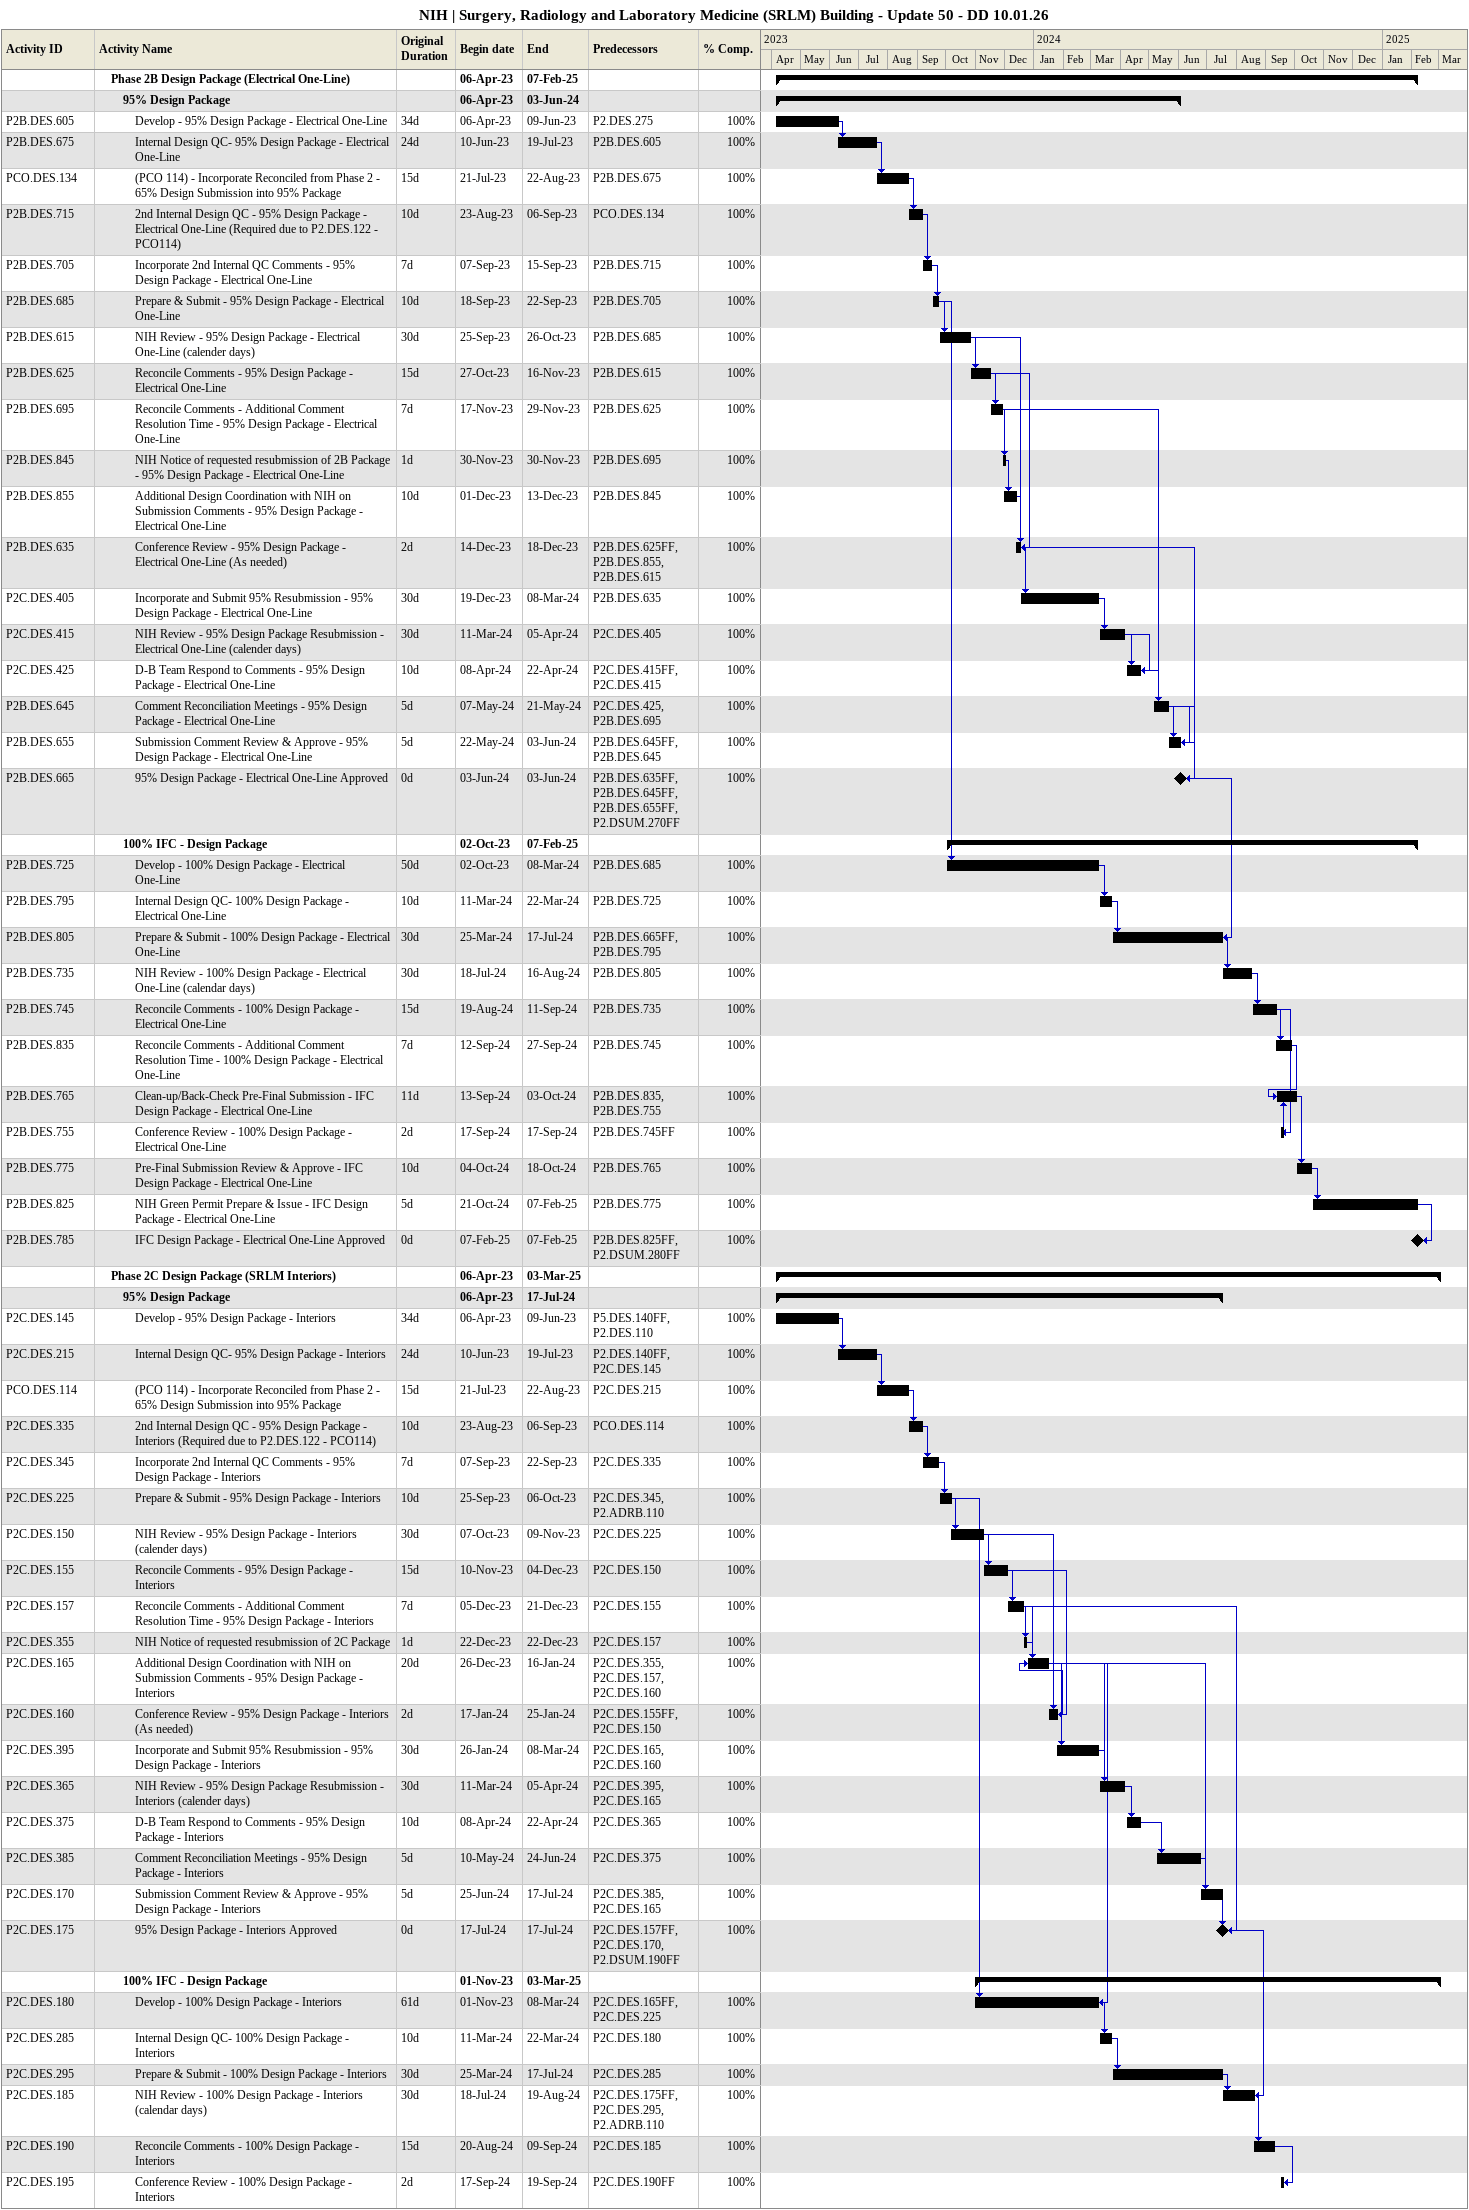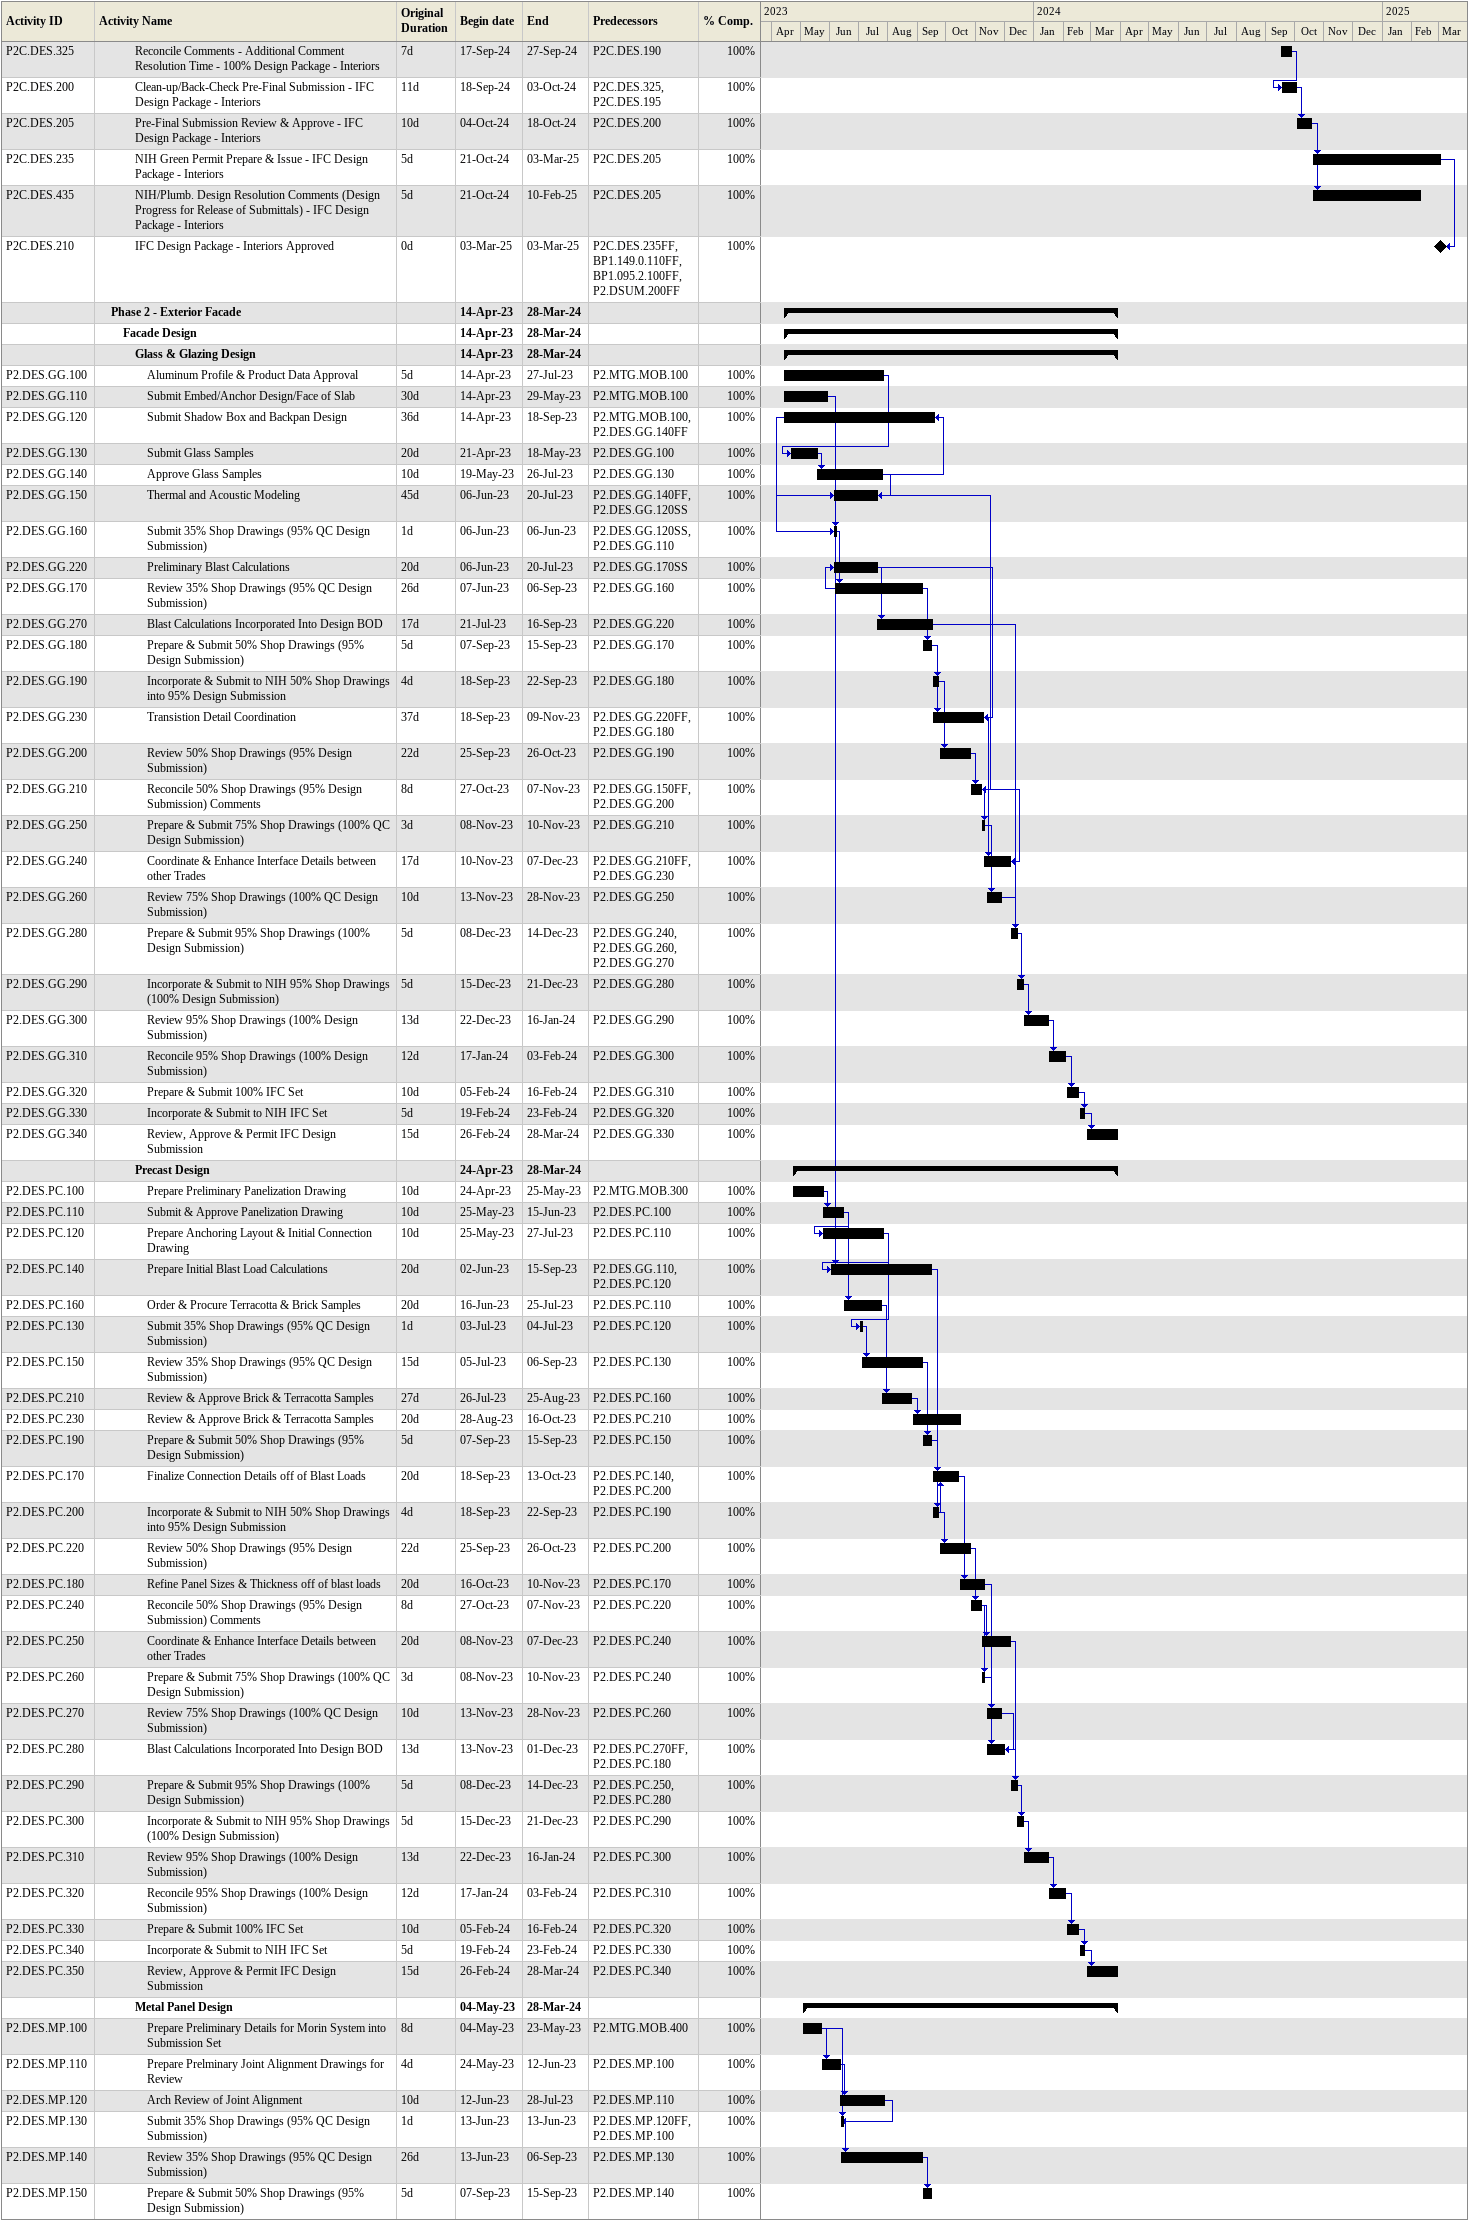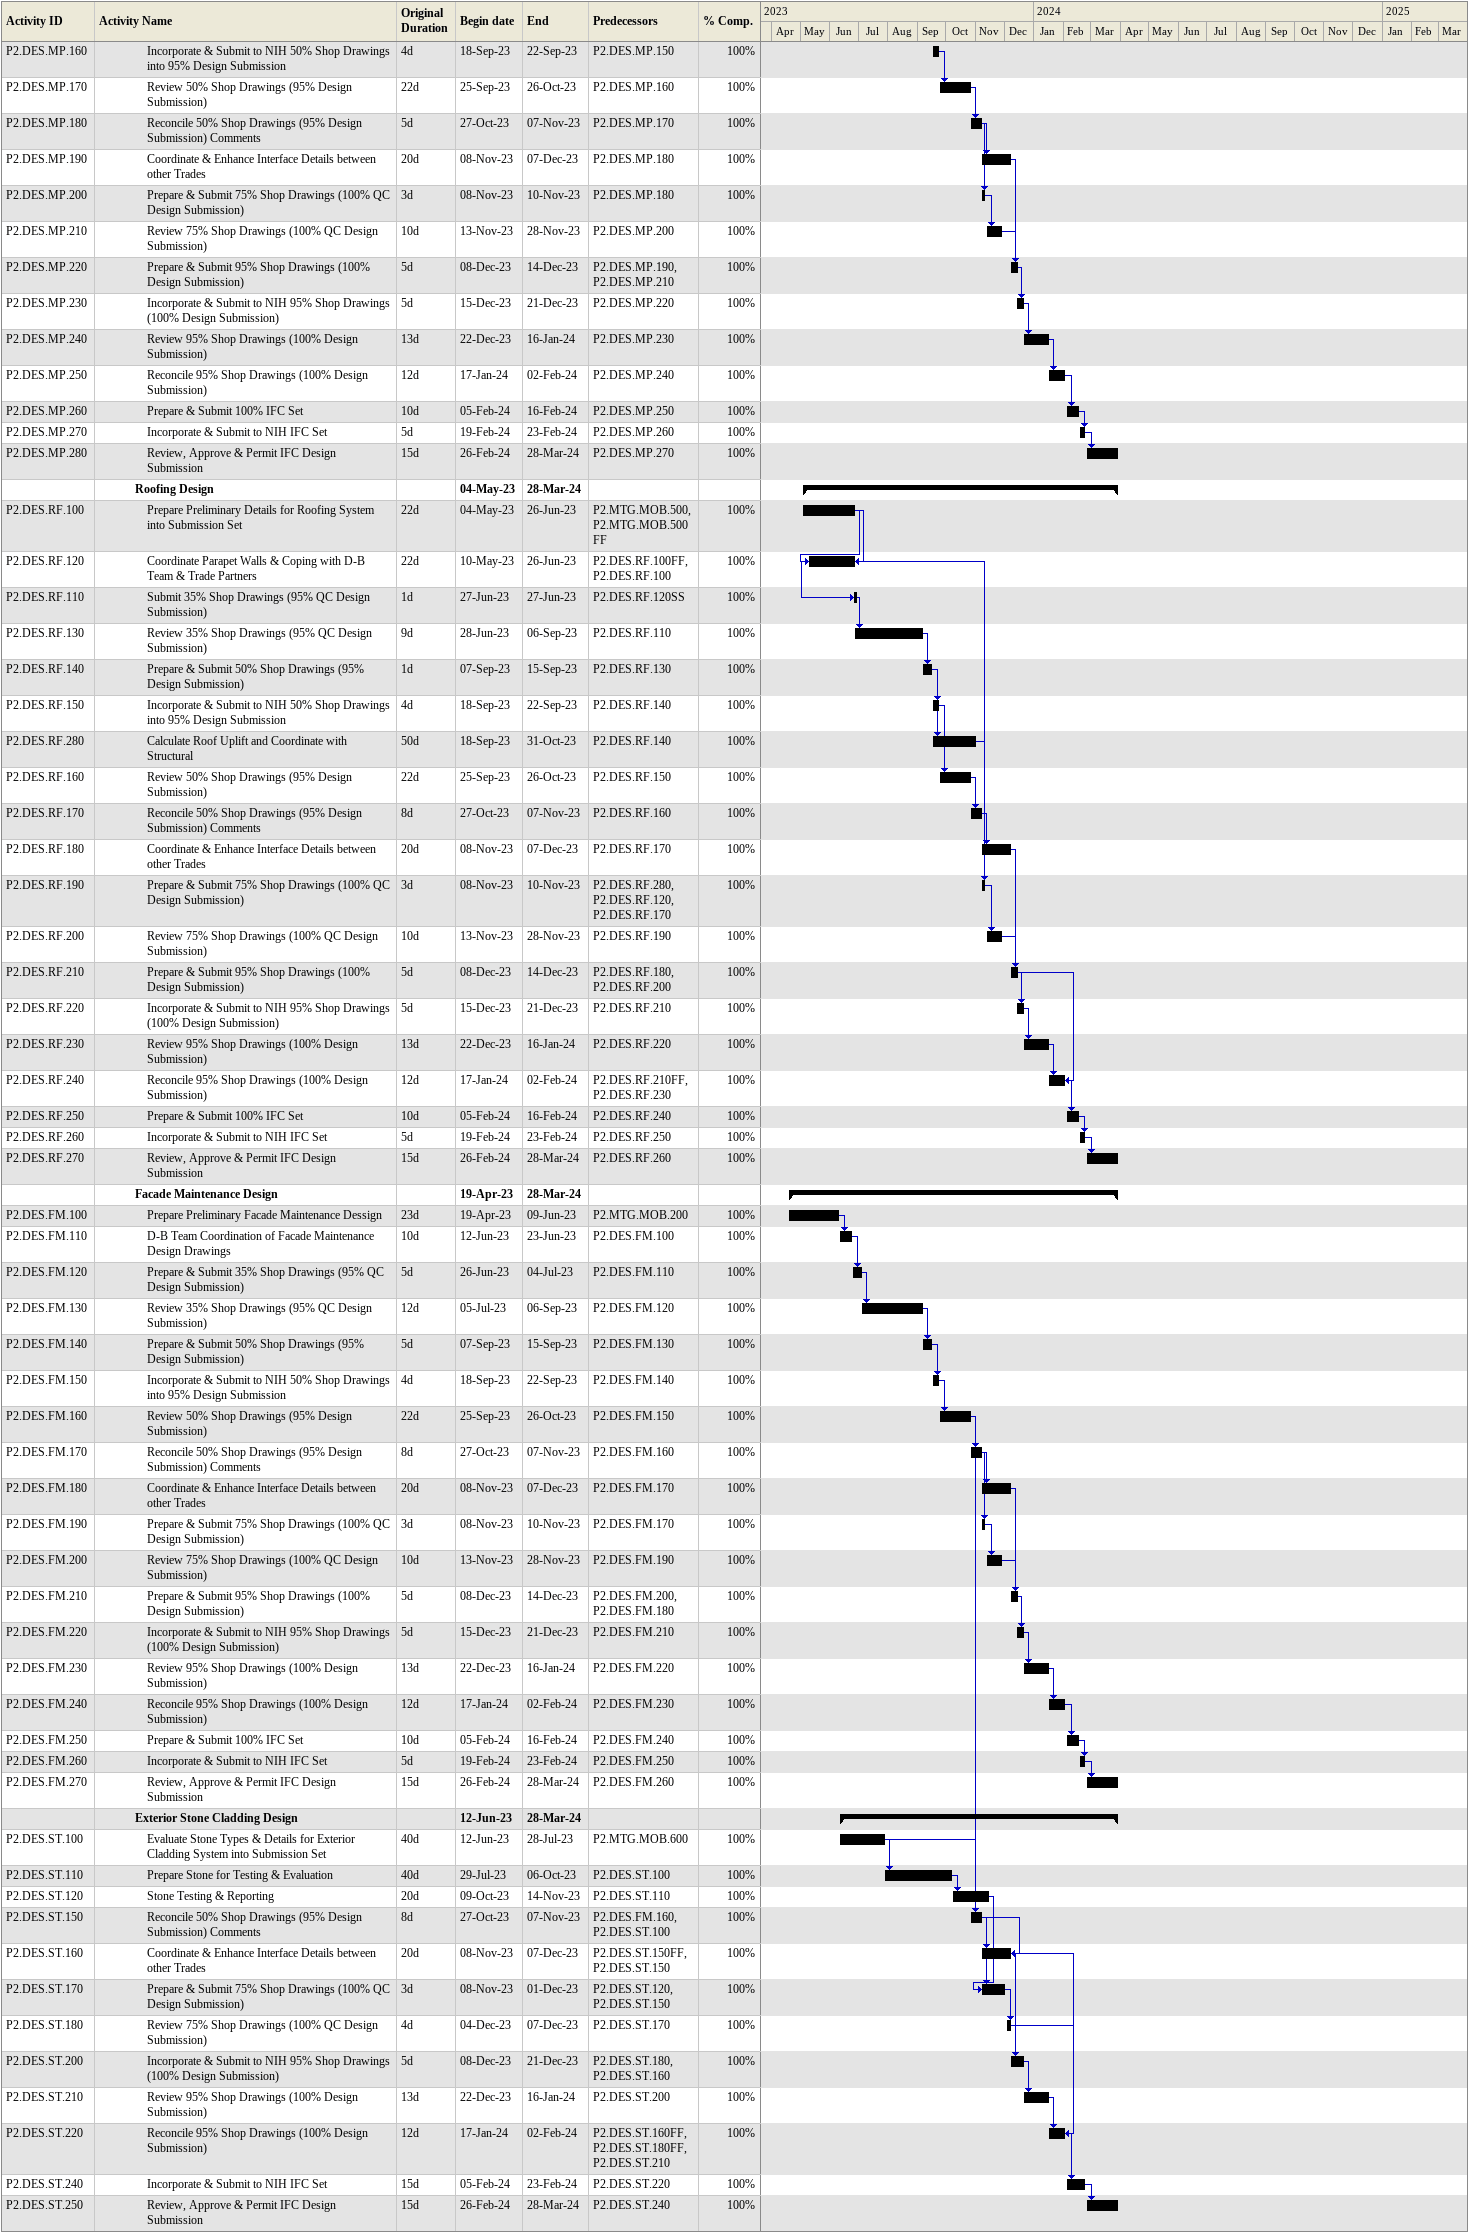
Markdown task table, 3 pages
NIH | Surgery, Radiology and Laboratory Medicine (SRLM) Building - Update 50 - DD 10.01.26

| ID | Level | Task | Original duration | Start | Finish | Predecessors | % complete |
|---|---|---|---|---|---|---|---|
|  | 2 | **Phase 2B Design Package (Electrical One-Line)** |  | 2023-04-06 | 2025-02-07 |  |  |
|  | 3 | **95% Design Package** |  | 2023-04-06 | 2024-06-03 |  |  |
| P2B.DES.605 | 4 | Develop - 95% Design Package - Electrical One-Line | 34d | 2023-04-06 | 2023-06-09 | P2.DES.275 | 100 |
| P2B.DES.675 | 4 | Internal Design QC- 95% Design Package - Electrical One-Line | 24d | 2023-06-10 | 2023-07-19 | P2B.DES.605 | 100 |
| PCO.DES.134 | 4 | (PCO 114) - Incorporate Reconciled from Phase 2 - 65% Design Submission into 95% Package | 15d | 2023-07-21 | 2023-08-22 | P2B.DES.675 | 100 |
| P2B.DES.715 | 4 | 2nd Internal Design QC - 95% Design Package - Electrical One-Line (Required due to P2.DES.122 - PCO114) | 10d | 2023-08-23 | 2023-09-06 | PCO.DES.134 | 100 |
| P2B.DES.705 | 4 | Incorporate 2nd Internal QC Comments - 95% Design Package - Electrical One-Line | 7d | 2023-09-07 | 2023-09-15 | P2B.DES.715 | 100 |
| P2B.DES.685 | 4 | Prepare & Submit - 95% Design Package - Electrical One-Line | 10d | 2023-09-18 | 2023-09-22 | P2B.DES.705 | 100 |
| P2B.DES.615 | 4 | NIH Review - 95% Design Package - Electrical One-Line (calender days) | 30d | 2023-09-25 | 2023-10-26 | P2B.DES.685 | 100 |
| P2B.DES.625 | 4 | Reconcile Comments - 95% Design Package - Electrical One-Line | 15d | 2023-10-27 | 2023-11-16 | P2B.DES.615 | 100 |
| P2B.DES.695 | 4 | Reconcile Comments - Additional Comment Resolution Time - 95% Design Package - Electrical One-Line | 7d | 2023-11-17 | 2023-11-29 | P2B.DES.625 | 100 |
| P2B.DES.845 | 4 | NIH Notice of requested resubmission of 2B Package - 95% Design Package - Electrical One-Line | 1d | 2023-11-30 | 2023-11-30 | P2B.DES.695 | 100 |
| P2B.DES.855 | 4 | Additional Design Coordination with NIH on Submission Comments - 95% Design Package - Electrical One-Line | 10d | 2023-12-01 | 2023-12-13 | P2B.DES.845 | 100 |
| P2B.DES.635 | 4 | Conference Review - 95% Design Package - Electrical One-Line (As needed) | 2d | 2023-12-14 | 2023-12-18 | P2B.DES.625FF, P2B.DES.855, P2B.DES.615 | 100 |
| P2C.DES.405 | 4 | Incorporate and Submit 95% Resubmission - 95% Design Package - Electrical One-Line | 30d | 2023-12-19 | 2024-03-08 | P2B.DES.635 | 100 |
| P2C.DES.415 | 4 | NIH Review - 95% Design Package Resubmission - Electrical One-Line (calender days) | 30d | 2024-03-11 | 2024-04-05 | P2C.DES.405 | 100 |
| P2C.DES.425 | 4 | D-B Team Respond to Comments - 95% Design Package - Electrical One-Line | 10d | 2024-04-08 | 2024-04-22 | P2C.DES.415FF, P2C.DES.415 | 100 |
| P2B.DES.645 | 4 | Comment Reconciliation Meetings - 95% Design Package - Electrical One-Line | 5d | 2024-05-07 | 2024-05-21 | P2C.DES.425, P2B.DES.695 | 100 |
| P2B.DES.655 | 4 | Submission Comment Review & Approve - 95% Design Package - Electrical One-Line | 5d | 2024-05-22 | 2024-06-03 | P2B.DES.645FF, P2B.DES.645 | 100 |
| P2B.DES.665 | 4 | 95% Design Package - Electrical One-Line Approved | 0d | 2024-06-03 | 2024-06-03 | P2B.DES.635FF, P2B.DES.645FF, P2B.DES.655FF, P2.DSUM.270FF | 100 |
|  | 3 | **100% IFC - Design Package** |  | 2023-10-02 | 2025-02-07 |  |  |
| P2B.DES.725 | 4 | Develop - 100% Design Package - Electrical One-Line | 50d | 2023-10-02 | 2024-03-08 | P2B.DES.685 | 100 |
| P2B.DES.795 | 4 | Internal Design QC- 100% Design Package - Electrical One-Line | 10d | 2024-03-11 | 2024-03-22 | P2B.DES.725 | 100 |
| P2B.DES.805 | 4 | Prepare & Submit - 100% Design Package - Electrical One-Line | 30d | 2024-03-25 | 2024-07-17 | P2B.DES.665FF, P2B.DES.795 | 100 |
| P2B.DES.735 | 4 | NIH Review - 100% Design Package - Electrical One-Line (calendar days) | 30d | 2024-07-18 | 2024-08-16 | P2B.DES.805 | 100 |
| P2B.DES.745 | 4 | Reconcile Comments - 100% Design Package - Electrical One-Line | 15d | 2024-08-19 | 2024-09-11 | P2B.DES.735 | 100 |
| P2B.DES.835 | 4 | Reconcile Comments - Additional Comment Resolution Time - 100% Design Package - Electrical One-Line | 7d | 2024-09-12 | 2024-09-27 | P2B.DES.745 | 100 |
| P2B.DES.765 | 4 | Clean-up/Back-Check Pre-Final Submission - IFC Design Package - Electrical One-Line | 11d | 2024-09-13 | 2024-10-03 | P2B.DES.835, P2B.DES.755 | 100 |
| P2B.DES.755 | 4 | Conference Review - 100% Design Package - Electrical One-Line | 2d | 2024-09-17 | 2024-09-17 | P2B.DES.745FF | 100 |
| P2B.DES.775 | 4 | Pre-Final Submission Review & Approve - IFC Design Package - Electrical One-Line | 10d | 2024-10-04 | 2024-10-18 | P2B.DES.765 | 100 |
| P2B.DES.825 | 4 | NIH Green Permit Prepare & Issue - IFC Design Package - Electrical One-Line | 5d | 2024-10-21 | 2025-02-07 | P2B.DES.775 | 100 |
| P2B.DES.785 | 4 | IFC Design Package - Electrical One-Line Approved | 0d | 2025-02-07 | 2025-02-07 | P2B.DES.825FF, P2.DSUM.280FF | 100 |
|  | 2 | **Phase 2C Design Package (SRLM Interiors)** |  | 2023-04-06 | 2025-03-03 |  |  |
|  | 3 | **95% Design Package** |  | 2023-04-06 | 2024-07-17 |  |  |
| P2C.DES.145 | 4 | Develop - 95% Design Package - Interiors | 34d | 2023-04-06 | 2023-06-09 | P5.DES.140FF, P2.DES.110 | 100 |
| P2C.DES.215 | 4 | Internal Design QC- 95% Design Package - Interiors | 24d | 2023-06-10 | 2023-07-19 | P2.DES.140FF, P2C.DES.145 | 100 |
| PCO.DES.114 | 4 | (PCO 114) - Incorporate Reconciled from Phase 2 - 65% Design Submission into 95% Package | 15d | 2023-07-21 | 2023-08-22 | P2C.DES.215 | 100 |
| P2C.DES.335 | 4 | 2nd Internal Design QC - 95% Design Package - Interiors (Required due to P2.DES.122 - PCO114) | 10d | 2023-08-23 | 2023-09-06 | PCO.DES.114 | 100 |
| P2C.DES.345 | 4 | Incorporate 2nd Internal QC Comments - 95% Design Package - Interiors | 7d | 2023-09-07 | 2023-09-22 | P2C.DES.335 | 100 |
| P2C.DES.225 | 4 | Prepare & Submit - 95% Design Package - Interiors | 10d | 2023-09-25 | 2023-10-06 | P2C.DES.345, P2.ADRB.110 | 100 |
| P2C.DES.150 | 4 | NIH Review - 95% Design Package - Interiors (calender days) | 30d | 2023-10-07 | 2023-11-09 | P2C.DES.225 | 100 |
| P2C.DES.155 | 4 | Reconcile Comments - 95% Design Package - Interiors | 15d | 2023-11-10 | 2023-12-04 | P2C.DES.150 | 100 |
| P2C.DES.157 | 4 | Reconcile Comments - Additional Comment Resolution Time - 95% Design Package - Interiors | 7d | 2023-12-05 | 2023-12-21 | P2C.DES.155 | 100 |
| P2C.DES.355 | 4 | NIH Notice of requested resubmission of 2C Package | 1d | 2023-12-22 | 2023-12-22 | P2C.DES.157 | 100 |
| P2C.DES.165 | 4 | Additional Design Coordination with NIH on Submission Comments - 95% Design Package - Interiors | 20d | 2023-12-26 | 2024-01-16 | P2C.DES.355, P2C.DES.157, P2C.DES.160 | 100 |
| P2C.DES.160 | 4 | Conference Review - 95% Design Package - Interiors (As needed) | 2d | 2024-01-17 | 2024-01-25 | P2C.DES.155FF, P2C.DES.150 | 100 |
| P2C.DES.395 | 4 | Incorporate and Submit 95% Resubmission - 95% Design Package - Interiors | 30d | 2024-01-26 | 2024-03-08 | P2C.DES.165, P2C.DES.160 | 100 |
| P2C.DES.365 | 4 | NIH Review - 95% Design Package Resubmission - Interiors (calender days) | 30d | 2024-03-11 | 2024-04-05 | P2C.DES.395, P2C.DES.165 | 100 |
| P2C.DES.375 | 4 | D-B Team Respond to Comments - 95% Design Package - Interiors | 10d | 2024-04-08 | 2024-04-22 | P2C.DES.365 | 100 |
| P2C.DES.385 | 4 | Comment Reconciliation Meetings - 95% Design Package - Interiors | 5d | 2024-05-10 | 2024-06-24 | P2C.DES.375 | 100 |
| P2C.DES.170 | 4 | Submission Comment Review & Approve - 95% Design Package - Interiors | 5d | 2024-06-25 | 2024-07-17 | P2C.DES.385, P2C.DES.165 | 100 |
| P2C.DES.175 | 4 | 95% Design Package - Interiors Approved | 0d | 2024-07-17 | 2024-07-17 | P2C.DES.157FF, P2C.DES.170, P2.DSUM.190FF | 100 |
|  | 3 | **100% IFC - Design Package** |  | 2023-11-01 | 2025-03-03 |  |  |
| P2C.DES.180 | 4 | Develop - 100% Design Package - Interiors | 61d | 2023-11-01 | 2024-03-08 | P2C.DES.165FF, P2C.DES.225 | 100 |
| P2C.DES.285 | 4 | Internal Design QC- 100% Design Package - Interiors | 10d | 2024-03-11 | 2024-03-22 | P2C.DES.180 | 100 |
| P2C.DES.295 | 4 | Prepare & Submit - 100% Design Package - Interiors | 30d | 2024-03-25 | 2024-07-17 | P2C.DES.285 | 100 |
| P2C.DES.185 | 4 | NIH Review - 100% Design Package - Interiors (calendar days) | 30d | 2024-07-18 | 2024-08-19 | P2C.DES.175FF, P2C.DES.295, P2.ADRB.110 | 100 |
| P2C.DES.190 | 4 | Reconcile Comments - 100% Design Package - Interiors | 15d | 2024-08-20 | 2024-09-09 | P2C.DES.185 | 100 |
| P2C.DES.195 | 4 | Conference Review - 100% Design Package - Interiors | 2d | 2024-09-17 | 2024-09-19 | P2C.DES.190FF | 100 |
| P2C.DES.325 | 4 | Reconcile Comments - Additional Comment Resolution Time - 100% Design Package - Interiors | 7d | 2024-09-17 | 2024-09-27 | P2C.DES.190 | 100 |
| P2C.DES.200 | 4 | Clean-up/Back-Check Pre-Final Submission - IFC Design Package - Interiors | 11d | 2024-09-18 | 2024-10-03 | P2C.DES.325, P2C.DES.195 | 100 |
| P2C.DES.205 | 4 | Pre-Final Submission Review & Approve - IFC Design Package - Interiors | 10d | 2024-10-04 | 2024-10-18 | P2C.DES.200 | 100 |
| P2C.DES.235 | 4 | NIH Green Permit Prepare & Issue - IFC Design Package - Interiors | 5d | 2024-10-21 | 2025-03-03 | P2C.DES.205 | 100 |
| P2C.DES.435 | 4 | NIH/Plumb. Design Resolution Comments (Design Progress for Release of Submittals) - IFC Design Package - Interiors | 5d | 2024-10-21 | 2025-02-10 | P2C.DES.205 | 100 |
| P2C.DES.210 | 4 | IFC Design Package - Interiors Approved | 0d | 2025-03-03 | 2025-03-03 | P2C.DES.235FF, BP1.149.0.110FF, BP1.095.2.100FF, P2.DSUM.200FF | 100 |
|  | 2 | **Phase 2 - Exterior Facade** |  | 2023-04-14 | 2024-03-28 |  |  |
|  | 3 | **Facade Design** |  | 2023-04-14 | 2024-03-28 |  |  |
|  | 4 | **Glass & Glazing Design** |  | 2023-04-14 | 2024-03-28 |  |  |
| P2.DES.GG.100 | 5 | Aluminum Profile & Product Data Approval | 5d | 2023-04-14 | 2023-07-27 | P2.MTG.MOB.100 | 100 |
| P2.DES.GG.110 | 5 | Submit Embed/Anchor Design/Face of Slab | 30d | 2023-04-14 | 2023-05-29 | P2.MTG.MOB.100 | 100 |
| P2.DES.GG.120 | 5 | Submit Shadow Box and Backpan Design | 36d | 2023-04-14 | 2023-09-18 | P2.MTG.MOB.100, P2.DES.GG.140FF | 100 |
| P2.DES.GG.130 | 5 | Submit Glass Samples | 20d | 2023-04-21 | 2023-05-18 | P2.DES.GG.100 | 100 |
| P2.DES.GG.140 | 5 | Approve Glass Samples | 10d | 2023-05-19 | 2023-07-26 | P2.DES.GG.130 | 100 |
| P2.DES.GG.150 | 5 | Thermal and Acoustic Modeling | 45d | 2023-06-06 | 2023-07-20 | P2.DES.GG.140FF, P2.DES.GG.120SS | 100 |
| P2.DES.GG.160 | 5 | Submit 35% Shop Drawings (95% QC Design Submission) | 1d | 2023-06-06 | 2023-06-06 | P2.DES.GG.120SS, P2.DES.GG.110 | 100 |
| P2.DES.GG.220 | 5 | Preliminary Blast Calculations | 20d | 2023-06-06 | 2023-07-20 | P2.DES.GG.170SS | 100 |
| P2.DES.GG.170 | 5 | Review 35% Shop Drawings (95% QC Design Submission) | 26d | 2023-06-07 | 2023-09-06 | P2.DES.GG.160 | 100 |
| P2.DES.GG.270 | 5 | Blast Calculations Incorporated Into Design BOD | 17d | 2023-07-21 | 2023-09-16 | P2.DES.GG.220 | 100 |
| P2.DES.GG.180 | 5 | Prepare & Submit 50% Shop Drawings (95% Design Submission) | 5d | 2023-09-07 | 2023-09-15 | P2.DES.GG.170 | 100 |
| P2.DES.GG.190 | 5 | Incorporate & Submit to NIH 50% Shop Drawings into 95% Design Submission | 4d | 2023-09-18 | 2023-09-22 | P2.DES.GG.180 | 100 |
| P2.DES.GG.230 | 5 | Transistion Detail Coordination | 37d | 2023-09-18 | 2023-11-09 | P2.DES.GG.220FF, P2.DES.GG.180 | 100 |
| P2.DES.GG.200 | 5 | Review 50% Shop Drawings (95% Design Submission) | 22d | 2023-09-25 | 2023-10-26 | P2.DES.GG.190 | 100 |
| P2.DES.GG.210 | 5 | Reconcile 50% Shop Drawings (95% Design Submission) Comments | 8d | 2023-10-27 | 2023-11-07 | P2.DES.GG.150FF, P2.DES.GG.200 | 100 |
| P2.DES.GG.250 | 5 | Prepare & Submit 75% Shop Drawings (100% QC Design Submission) | 3d | 2023-11-08 | 2023-11-10 | P2.DES.GG.210 | 100 |
| P2.DES.GG.240 | 5 | Coordinate & Enhance Interface Details between other Trades | 17d | 2023-11-10 | 2023-12-07 | P2.DES.GG.210FF, P2.DES.GG.230 | 100 |
| P2.DES.GG.260 | 5 | Review 75% Shop Drawings (100% QC Design Submission) | 10d | 2023-11-13 | 2023-11-28 | P2.DES.GG.250 | 100 |
| P2.DES.GG.280 | 5 | Prepare & Submit 95% Shop Drawings (100% Design Submission) | 5d | 2023-12-08 | 2023-12-14 | P2.DES.GG.240, P2.DES.GG.260, P2.DES.GG.270 | 100 |
| P2.DES.GG.290 | 5 | Incorporate & Submit to NIH 95% Shop Drawings (100% Design Submission) | 5d | 2023-12-15 | 2023-12-21 | P2.DES.GG.280 | 100 |
| P2.DES.GG.300 | 5 | Review 95% Shop Drawings (100% Design Submission) | 13d | 2023-12-22 | 2024-01-16 | P2.DES.GG.290 | 100 |
| P2.DES.GG.310 | 5 | Reconcile 95% Shop Drawings (100% Design Submission) | 12d | 2024-01-17 | 2024-02-03 | P2.DES.GG.300 | 100 |
| P2.DES.GG.320 | 5 | Prepare & Submit 100% IFC Set | 10d | 2024-02-05 | 2024-02-16 | P2.DES.GG.310 | 100 |
| P2.DES.GG.330 | 5 | Incorporate & Submit to NIH IFC Set | 5d | 2024-02-19 | 2024-02-23 | P2.DES.GG.320 | 100 |
| P2.DES.GG.340 | 5 | Review, Approve & Permit IFC Design Submission | 15d | 2024-02-26 | 2024-03-28 | P2.DES.GG.330 | 100 |
|  | 4 | **Precast Design** |  | 2023-04-24 | 2024-03-28 |  |  |
| P2.DES.PC.100 | 5 | Prepare Preliminary Panelization Drawing | 10d | 2023-04-24 | 2023-05-25 | P2.MTG.MOB.300 | 100 |
| P2.DES.PC.110 | 5 | Submit & Approve Panelization Drawing | 10d | 2023-05-25 | 2023-06-15 | P2.DES.PC.100 | 100 |
| P2.DES.PC.120 | 5 | Prepare Anchoring Layout & Initial Connection Drawing | 10d | 2023-05-25 | 2023-07-27 | P2.DES.PC.110 | 100 |
| P2.DES.PC.140 | 5 | Prepare Initial Blast Load Calculations | 20d | 2023-06-02 | 2023-09-15 | P2.DES.GG.110, P2.DES.PC.120 | 100 |
| P2.DES.PC.160 | 5 | Order & Procure Terracotta & Brick Samples | 20d | 2023-06-16 | 2023-07-25 | P2.DES.PC.110 | 100 |
| P2.DES.PC.130 | 5 | Submit 35% Shop Drawings (95% QC Design Submission) | 1d | 2023-07-03 | 2023-07-04 | P2.DES.PC.120 | 100 |
| P2.DES.PC.150 | 5 | Review 35% Shop Drawings (95% QC Design Submission) | 15d | 2023-07-05 | 2023-09-06 | P2.DES.PC.130 | 100 |
| P2.DES.PC.210 | 5 | Review & Approve Brick & Terracotta Samples | 27d | 2023-07-26 | 2023-08-25 | P2.DES.PC.160 | 100 |
| P2.DES.PC.230 | 5 | Review & Approve Brick & Terracotta Samples | 20d | 2023-08-28 | 2023-10-16 | P2.DES.PC.210 | 100 |
| P2.DES.PC.190 | 5 | Prepare & Submit 50% Shop Drawings (95% Design Submission) | 5d | 2023-09-07 | 2023-09-15 | P2.DES.PC.150 | 100 |
| P2.DES.PC.170 | 5 | Finalize Connection Details off of Blast Loads | 20d | 2023-09-18 | 2023-10-13 | P2.DES.PC.140, P2.DES.PC.200 | 100 |
| P2.DES.PC.200 | 5 | Incorporate & Submit to NIH 50% Shop Drawings into 95% Design Submission | 4d | 2023-09-18 | 2023-09-22 | P2.DES.PC.190 | 100 |
| P2.DES.PC.220 | 5 | Review 50% Shop Drawings (95% Design Submission) | 22d | 2023-09-25 | 2023-10-26 | P2.DES.PC.200 | 100 |
| P2.DES.PC.180 | 5 | Refine Panel Sizes & Thickness off of blast loads | 20d | 2023-10-16 | 2023-11-10 | P2.DES.PC.170 | 100 |
| P2.DES.PC.240 | 5 | Reconcile 50% Shop Drawings (95% Design Submission) Comments | 8d | 2023-10-27 | 2023-11-07 | P2.DES.PC.220 | 100 |
| P2.DES.PC.250 | 5 | Coordinate & Enhance Interface Details between other Trades | 20d | 2023-11-08 | 2023-12-07 | P2.DES.PC.240 | 100 |
| P2.DES.PC.260 | 5 | Prepare & Submit 75% Shop Drawings (100% QC Design Submission) | 3d | 2023-11-08 | 2023-11-10 | P2.DES.PC.240 | 100 |
| P2.DES.PC.270 | 5 | Review 75% Shop Drawings (100% QC Design Submission) | 10d | 2023-11-13 | 2023-11-28 | P2.DES.PC.260 | 100 |
| P2.DES.PC.280 | 5 | Blast Calculations Incorporated Into Design BOD | 13d | 2023-11-13 | 2023-12-01 | P2.DES.PC.270FF, P2.DES.PC.180 | 100 |
| P2.DES.PC.290 | 5 | Prepare & Submit 95% Shop Drawings (100% Design Submission) | 5d | 2023-12-08 | 2023-12-14 | P2.DES.PC.250, P2.DES.PC.280 | 100 |
| P2.DES.PC.300 | 5 | Incorporate & Submit to NIH 95% Shop Drawings (100% Design Submission) | 5d | 2023-12-15 | 2023-12-21 | P2.DES.PC.290 | 100 |
| P2.DES.PC.310 | 5 | Review 95% Shop Drawings (100% Design Submission) | 13d | 2023-12-22 | 2024-01-16 | P2.DES.PC.300 | 100 |
| P2.DES.PC.320 | 5 | Reconcile 95% Shop Drawings (100% Design Submission) | 12d | 2024-01-17 | 2024-02-03 | P2.DES.PC.310 | 100 |
| P2.DES.PC.330 | 5 | Prepare & Submit 100% IFC Set | 10d | 2024-02-05 | 2024-02-16 | P2.DES.PC.320 | 100 |
| P2.DES.PC.340 | 5 | Incorporate & Submit to NIH IFC Set | 5d | 2024-02-19 | 2024-02-23 | P2.DES.PC.330 | 100 |
| P2.DES.PC.350 | 5 | Review, Approve & Permit IFC Design Submission | 15d | 2024-02-26 | 2024-03-28 | P2.DES.PC.340 | 100 |
|  | 4 | **Metal Panel Design** |  | 2023-05-04 | 2024-03-28 |  |  |
| P2.DES.MP.100 | 5 | Prepare Preliminary Details for Morin System into Submission Set | 8d | 2023-05-04 | 2023-05-23 | P2.MTG.MOB.400 | 100 |
| P2.DES.MP.110 | 5 | Prepare Prelminary Joint Alignment Drawings for Review | 4d | 2023-05-24 | 2023-06-12 | P2.DES.MP.100 | 100 |
| P2.DES.MP.120 | 5 | Arch Review of Joint Alignment | 10d | 2023-06-12 | 2023-07-28 | P2.DES.MP.110 | 100 |
| P2.DES.MP.130 | 5 | Submit 35% Shop Drawings (95% QC Design Submission) | 1d | 2023-06-13 | 2023-06-13 | P2.DES.MP.120FF, P2.DES.MP.100 | 100 |
| P2.DES.MP.140 | 5 | Review 35% Shop Drawings (95% QC Design Submission) | 26d | 2023-06-13 | 2023-09-06 | P2.DES.MP.130 | 100 |
| P2.DES.MP.150 | 5 | Prepare & Submit 50% Shop Drawings (95% Design Submission) | 5d | 2023-09-07 | 2023-09-15 | P2.DES.MP.140 | 100 |
| P2.DES.MP.160 | 5 | Incorporate & Submit to NIH 50% Shop Drawings into 95% Design Submission | 4d | 2023-09-18 | 2023-09-22 | P2.DES.MP.150 | 100 |
| P2.DES.MP.170 | 5 | Review 50% Shop Drawings (95% Design Submission) | 22d | 2023-09-25 | 2023-10-26 | P2.DES.MP.160 | 100 |
| P2.DES.MP.180 | 5 | Reconcile 50% Shop Drawings (95% Design Submission) Comments | 5d | 2023-10-27 | 2023-11-07 | P2.DES.MP.170 | 100 |
| P2.DES.MP.190 | 5 | Coordinate & Enhance Interface Details between other Trades | 20d | 2023-11-08 | 2023-12-07 | P2.DES.MP.180 | 100 |
| P2.DES.MP.200 | 5 | Prepare & Submit 75% Shop Drawings (100% QC Design Submission) | 3d | 2023-11-08 | 2023-11-10 | P2.DES.MP.180 | 100 |
| P2.DES.MP.210 | 5 | Review 75% Shop Drawings (100% QC Design Submission) | 10d | 2023-11-13 | 2023-11-28 | P2.DES.MP.200 | 100 |
| P2.DES.MP.220 | 5 | Prepare & Submit 95% Shop Drawings (100% Design Submission) | 5d | 2023-12-08 | 2023-12-14 | P2.DES.MP.190, P2.DES.MP.210 | 100 |
| P2.DES.MP.230 | 5 | Incorporate & Submit to NIH 95% Shop Drawings (100% Design Submission) | 5d | 2023-12-15 | 2023-12-21 | P2.DES.MP.220 | 100 |
| P2.DES.MP.240 | 5 | Review 95% Shop Drawings (100% Design Submission) | 13d | 2023-12-22 | 2024-01-16 | P2.DES.MP.230 | 100 |
| P2.DES.MP.250 | 5 | Reconcile 95% Shop Drawings (100% Design Submission) | 12d | 2024-01-17 | 2024-02-02 | P2.DES.MP.240 | 100 |
| P2.DES.MP.260 | 5 | Prepare & Submit 100% IFC Set | 10d | 2024-02-05 | 2024-02-16 | P2.DES.MP.250 | 100 |
| P2.DES.MP.270 | 5 | Incorporate & Submit to NIH IFC Set | 5d | 2024-02-19 | 2024-02-23 | P2.DES.MP.260 | 100 |
| P2.DES.MP.280 | 5 | Review, Approve & Permit IFC Design Submission | 15d | 2024-02-26 | 2024-03-28 | P2.DES.MP.270 | 100 |
|  | 4 | **Roofing Design** |  | 2023-05-04 | 2024-03-28 |  |  |
| P2.DES.RF.100 | 5 | Prepare Preliminary Details for Roofing System into Submission Set | 22d | 2023-05-04 | 2023-06-26 | P2.MTG.MOB.500, P2.MTG.MOB.500FF | 100 |
| P2.DES.RF.120 | 5 | Coordinate Parapet Walls & Coping with D-B Team & Trade Partners | 22d | 2023-05-10 | 2023-06-26 | P2.DES.RF.100FF, P2.DES.RF.100 | 100 |
| P2.DES.RF.110 | 5 | Submit 35% Shop Drawings (95% QC Design Submission) | 1d | 2023-06-27 | 2023-06-27 | P2.DES.RF.120SS | 100 |
| P2.DES.RF.130 | 5 | Review 35% Shop Drawings (95% QC Design Submission) | 9d | 2023-06-28 | 2023-09-06 | P2.DES.RF.110 | 100 |
| P2.DES.RF.140 | 5 | Prepare & Submit 50% Shop Drawings (95% Design Submission) | 1d | 2023-09-07 | 2023-09-15 | P2.DES.RF.130 | 100 |
| P2.DES.RF.150 | 5 | Incorporate & Submit to NIH 50% Shop Drawings into 95% Design Submission | 4d | 2023-09-18 | 2023-09-22 | P2.DES.RF.140 | 100 |
| P2.DES.RF.280 | 5 | Calculate Roof Uplift and Coordinate with Structural | 50d | 2023-09-18 | 2023-10-31 | P2.DES.RF.140 | 100 |
| P2.DES.RF.160 | 5 | Review 50% Shop Drawings (95% Design Submission) | 22d | 2023-09-25 | 2023-10-26 | P2.DES.RF.150 | 100 |
| P2.DES.RF.170 | 5 | Reconcile 50% Shop Drawings (95% Design Submission) Comments | 8d | 2023-10-27 | 2023-11-07 | P2.DES.RF.160 | 100 |
| P2.DES.RF.180 | 5 | Coordinate & Enhance Interface Details between other Trades | 20d | 2023-11-08 | 2023-12-07 | P2.DES.RF.170 | 100 |
| P2.DES.RF.190 | 5 | Prepare & Submit 75% Shop Drawings (100% QC Design Submission) | 3d | 2023-11-08 | 2023-11-10 | P2.DES.RF.280, P2.DES.RF.120, P2.DES.RF.170 | 100 |
| P2.DES.RF.200 | 5 | Review 75% Shop Drawings (100% QC Design Submission) | 10d | 2023-11-13 | 2023-11-28 | P2.DES.RF.190 | 100 |
| P2.DES.RF.210 | 5 | Prepare & Submit 95% Shop Drawings (100% Design Submission) | 5d | 2023-12-08 | 2023-12-14 | P2.DES.RF.180, P2.DES.RF.200 | 100 |
| P2.DES.RF.220 | 5 | Incorporate & Submit to NIH 95% Shop Drawings (100% Design Submission) | 5d | 2023-12-15 | 2023-12-21 | P2.DES.RF.210 | 100 |
| P2.DES.RF.230 | 5 | Review 95% Shop Drawings (100% Design Submission) | 13d | 2023-12-22 | 2024-01-16 | P2.DES.RF.220 | 100 |
| P2.DES.RF.240 | 5 | Reconcile 95% Shop Drawings (100% Design Submission) | 12d | 2024-01-17 | 2024-02-02 | P2.DES.RF.210FF, P2.DES.RF.230 | 100 |
| P2.DES.RF.250 | 5 | Prepare & Submit 100% IFC Set | 10d | 2024-02-05 | 2024-02-16 | P2.DES.RF.240 | 100 |
| P2.DES.RF.260 | 5 | Incorporate & Submit to NIH IFC Set | 5d | 2024-02-19 | 2024-02-23 | P2.DES.RF.250 | 100 |
| P2.DES.RF.270 | 5 | Review, Approve & Permit IFC Design Submission | 15d | 2024-02-26 | 2024-03-28 | P2.DES.RF.260 | 100 |
|  | 4 | **Facade Maintenance Design** |  | 2023-04-19 | 2024-03-28 |  |  |
| P2.DES.FM.100 | 5 | Prepare Preliminary Facade Maintenance Dessign | 23d | 2023-04-19 | 2023-06-09 | P2.MTG.MOB.200 | 100 |
| P2.DES.FM.110 | 5 | D-B Team Coordination of Facade Maintenance Design Drawings | 10d | 2023-06-12 | 2023-06-23 | P2.DES.FM.100 | 100 |
| P2.DES.FM.120 | 5 | Prepare & Submit 35% Shop Drawings (95% QC Design Submission) | 5d | 2023-06-26 | 2023-07-04 | P2.DES.FM.110 | 100 |
| P2.DES.FM.130 | 5 | Review 35% Shop Drawings (95% QC Design Submission) | 12d | 2023-07-05 | 2023-09-06 | P2.DES.FM.120 | 100 |
| P2.DES.FM.140 | 5 | Prepare & Submit 50% Shop Drawings (95% Design Submission) | 5d | 2023-09-07 | 2023-09-15 | P2.DES.FM.130 | 100 |
| P2.DES.FM.150 | 5 | Incorporate & Submit to NIH 50% Shop Drawings into 95% Design Submission | 4d | 2023-09-18 | 2023-09-22 | P2.DES.FM.140 | 100 |
| P2.DES.FM.160 | 5 | Review 50% Shop Drawings (95% Design Submission) | 22d | 2023-09-25 | 2023-10-26 | P2.DES.FM.150 | 100 |
| P2.DES.FM.170 | 5 | Reconcile 50% Shop Drawings (95% Design Submission) Comments | 8d | 2023-10-27 | 2023-11-07 | P2.DES.FM.160 | 100 |
| P2.DES.FM.180 | 5 | Coordinate & Enhance Interface Details between other Trades | 20d | 2023-11-08 | 2023-12-07 | P2.DES.FM.170 | 100 |
| P2.DES.FM.190 | 5 | Prepare & Submit 75% Shop Drawings (100% QC Design Submission) | 3d | 2023-11-08 | 2023-11-10 | P2.DES.FM.170 | 100 |
| P2.DES.FM.200 | 5 | Review 75% Shop Drawings (100% QC Design Submission) | 10d | 2023-11-13 | 2023-11-28 | P2.DES.FM.190 | 100 |
| P2.DES.FM.210 | 5 | Prepare & Submit 95% Shop Drawings (100% Design Submission) | 5d | 2023-12-08 | 2023-12-14 | P2.DES.FM.200, P2.DES.FM.180 | 100 |
| P2.DES.FM.220 | 5 | Incorporate & Submit to NIH 95% Shop Drawings (100% Design Submission) | 5d | 2023-12-15 | 2023-12-21 | P2.DES.FM.210 | 100 |
| P2.DES.FM.230 | 5 | Review 95% Shop Drawings (100% Design Submission) | 13d | 2023-12-22 | 2024-01-16 | P2.DES.FM.220 | 100 |
| P2.DES.FM.240 | 5 | Reconcile 95% Shop Drawings (100% Design Submission) | 12d | 2024-01-17 | 2024-02-02 | P2.DES.FM.230 | 100 |
| P2.DES.FM.250 | 5 | Prepare & Submit 100% IFC Set | 10d | 2024-02-05 | 2024-02-16 | P2.DES.FM.240 | 100 |
| P2.DES.FM.260 | 5 | Incorporate & Submit to NIH IFC Set | 5d | 2024-02-19 | 2024-02-23 | P2.DES.FM.250 | 100 |
| P2.DES.FM.270 | 5 | Review, Approve & Permit IFC Design Submission | 15d | 2024-02-26 | 2024-03-28 | P2.DES.FM.260 | 100 |
|  | 4 | **Exterior Stone Cladding Design** |  | 2023-06-12 | 2024-03-28 |  |  |
| P2.DES.ST.100 | 5 | Evaluate Stone Types & Details for Exterior Cladding System into Submission Set | 40d | 2023-06-12 | 2023-07-28 | P2.MTG.MOB.600 | 100 |
| P2.DES.ST.110 | 5 | Prepare Stone for Testing & Evaluation | 40d | 2023-07-29 | 2023-10-06 | P2.DES.ST.100 | 100 |
| P2.DES.ST.120 | 5 | Stone Testing & Reporting | 20d | 2023-10-09 | 2023-11-14 | P2.DES.ST.110 | 100 |
| P2.DES.ST.150 | 5 | Reconcile 50% Shop Drawings (95% Design Submission) Comments | 8d | 2023-10-27 | 2023-11-07 | P2.DES.FM.160, P2.DES.ST.100 | 100 |
| P2.DES.ST.160 | 5 | Coordinate & Enhance Interface Details between other Trades | 20d | 2023-11-08 | 2023-12-07 | P2.DES.ST.150FF, P2.DES.ST.150 | 100 |
| P2.DES.ST.170 | 5 | Prepare & Submit 75% Shop Drawings (100% QC Design Submission) | 3d | 2023-11-08 | 2023-12-01 | P2.DES.ST.120, P2.DES.ST.150 | 100 |
| P2.DES.ST.180 | 5 | Review 75% Shop Drawings (100% QC Design Submission) | 4d | 2023-12-04 | 2023-12-07 | P2.DES.ST.170 | 100 |
| P2.DES.ST.200 | 5 | Incorporate & Submit to NIH 95% Shop Drawings (100% Design Submission) | 5d | 2023-12-08 | 2023-12-21 | P2.DES.ST.180, P2.DES.ST.160 | 100 |
| P2.DES.ST.210 | 5 | Review 95% Shop Drawings (100% Design Submission) | 13d | 2023-12-22 | 2024-01-16 | P2.DES.ST.200 | 100 |
| P2.DES.ST.220 | 5 | Reconcile 95% Shop Drawings (100% Design Submission) | 12d | 2024-01-17 | 2024-02-02 | P2.DES.ST.160FF, P2.DES.ST.180FF, P2.DES.ST.210 | 100 |
| P2.DES.ST.240 | 5 | Incorporate & Submit to NIH IFC Set | 15d | 2024-02-05 | 2024-02-23 | P2.DES.ST.220 | 100 |
| P2.DES.ST.250 | 5 | Review, Approve & Permit IFC Design Submission | 15d | 2024-02-26 | 2024-03-28 | P2.DES.ST.240 | 100 |
